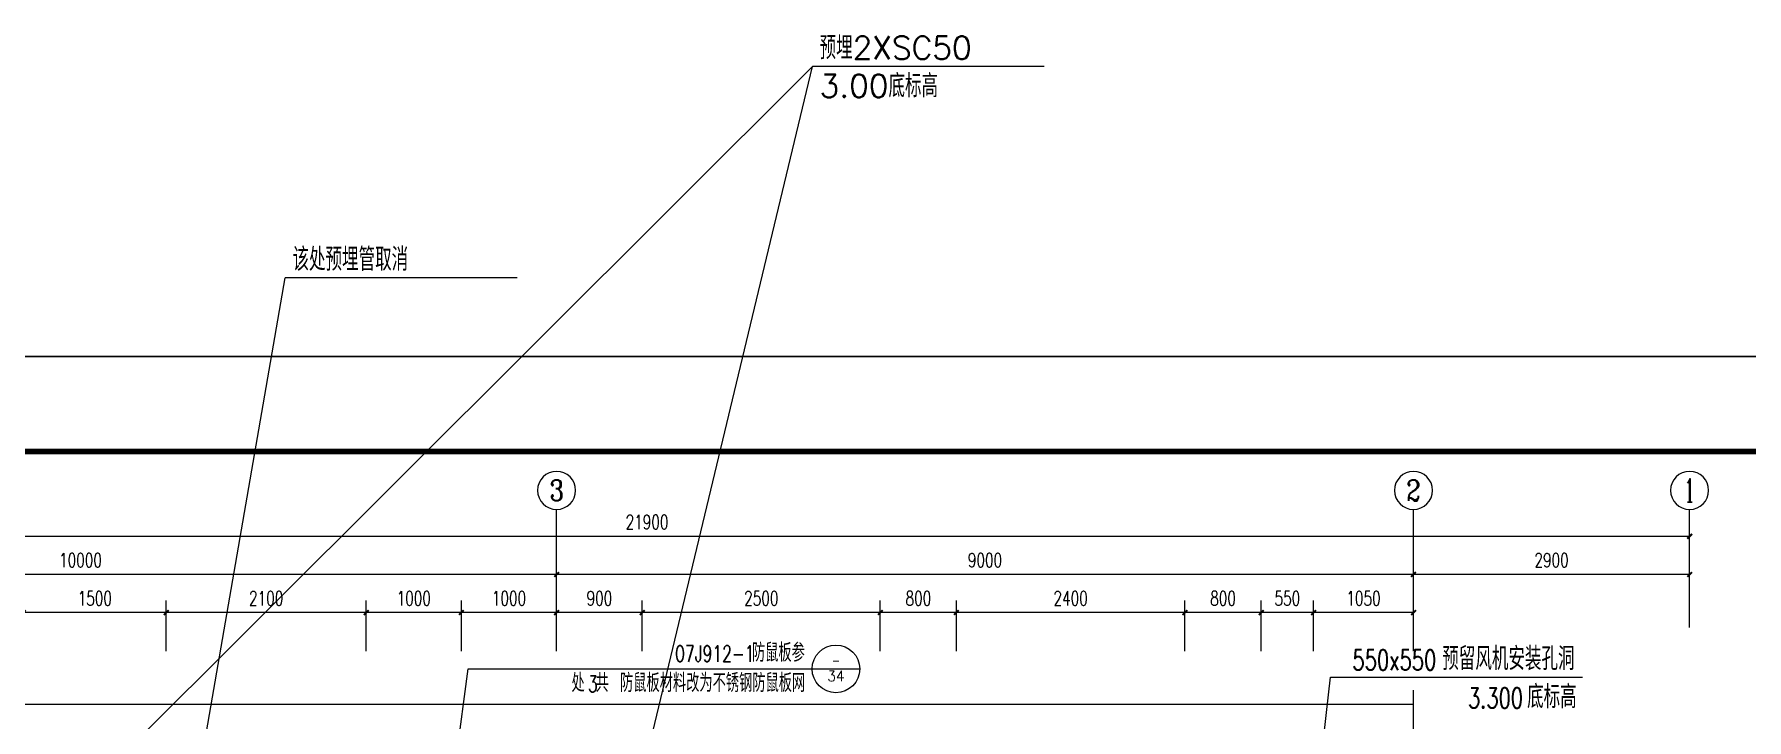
# Model space of a CAD drawing. Extents: x 45837 to 287007, y -98586 to 328021.
# Drawn here: x 246198 to 264184, y 320820 to 328021 of the extents above; entities that cross this region are included whole.
import ezdxf
from ezdxf.enums import TextEntityAlignment as Align

# ---------------------------------------------------------------- set-up
doc = ezdxf.new("R2010")
doc.units = 0
doc.header["$LTSCALE"] = 1000
doc.header["$MEASUREMENT"] = 0
for name, color, linetype in [('AXIS', 3, 'Continuous'), ('AXIS_TEXT', 7, 'Continuous'), ('DIM_LEAD', 3, 'Continuous'), ('DIM_SYMB', 3, 'Continuous'), ('DOTE', 1, 'Continuous'), ('HIDE_B', 7, 'Continuous'), ('PUB_TEXT', 7, 'Continuous'), ('QQ', 8, 'Continuous'), ('WALL', 9, 'Continuous'), ('图框', 7, 'Continuous')]:
    doc.layers.add(name, color=color, linetype=linetype)
doc.styles.add('_TCH_AXIS', font='COMPLEX', dxfattribs={"bigfont": 'GBCBIG'})
doc.styles.add('_TCH_DIM', font='SIMPLEX', dxfattribs={"bigfont": 'GBCBIG'})
doc.styles.add('COMPLEX', font='COMPLEX')
doc.styles.add('DIM_FONT', font='SIMPLEX', dxfattribs={"width": 0.7, "bigfont": 'GBCBIG'})
doc.styles.get("Standard").update_dxf_attribs({"font": 'gbenor.shx', "bigfont": 'gbcbig.shx'})
doc.dimstyles.new('DIMN50', dxfattribs={"dimscale": 0.5, "dimtxt": 300, "dimasz": 100, "dimexe": 250, "dimexo": 300, "dimgap": 150, "dimtad": 1, "dimdec": 0, "dimzin": 0, "dimdsep": 46, "dimtxsty": 'DIM_FONT', "dimblk": 'ARCHTICK', "dimcen": 0.09, "dimclrt": 7, "dimazin": 2, "dimtfac": 1, "dimtdec": 0, "dimtix": 1, "dimtmove": 2, "dimatfit": 3, "dimldrblk": 'ARCHTICK', "dimfxl": 0, "dimtolj": 1, "dimtzin": 0, "dimarcsym": 0})

# ---------------------------------------------------------------- blocks, each defined once
blk = doc.blocks.new('_ArchTick')
at = {"color": 0, "linetype": 'ByBlock', "const_width": 0.4}
blk.add_lwpolyline([(-0.5, -0.5), (0.5, 0.5)], dxfattribs=at)
blk = doc.blocks.new('*D34')
at = {"layer": 'AXIS', "color": 0, "lineweight": -2}
for p, q in [((178302, -12584), (178302, -12052)), ((179802, -12177), (178302, -12177)), ((179802, -12584), (179802, -12052))]:
    blk.add_line(p, q, dxfattribs=at)
at = {"layer": 'Defpoints', "color": 0}
for p in [(178302, -12177), (178302, -12734), (179802, -12734)]:
    blk.add_point(p, dxfattribs=at)
at = {"layer": 'AXIS', "color": 0, "lineweight": -2, "xscale": 50, "yscale": 50, "zscale": 50, "rotation": 180}
blk.add_blockref('_ArchTick', (178302, -12177), dxfattribs=at)
at = {"layer": 'AXIS', "color": 0, "lineweight": -2, "xscale": 50, "yscale": 50, "zscale": 50}
blk.add_blockref('_ArchTick', (179802, -12177), dxfattribs=at)
at = {"layer": 'AXIS', "color": 7, "insert": (179052, -12027), "char_height": 150, "attachment_point": 5, "style": 'DIM_FONT'}
blk.add_mtext('\\A1;1500', dxfattribs=at)
blk = doc.blocks.new('*D35')
at = {"layer": 'AXIS', "color": 0, "lineweight": -2}
for p, q in [((179802, -12584), (179802, -12052)), ((181902, -12177), (179802, -12177)), ((181902, -12584), (181902, -12052))]:
    blk.add_line(p, q, dxfattribs=at)
at = {"layer": 'Defpoints', "color": 0}
for p in [(179802, -12177), (179802, -12734), (181902, -12734)]:
    blk.add_point(p, dxfattribs=at)
at = {"layer": 'AXIS', "color": 0, "lineweight": -2, "xscale": 50, "yscale": 50, "zscale": 50, "rotation": 180}
blk.add_blockref('_ArchTick', (179802, -12177), dxfattribs=at)
at = {"layer": 'AXIS', "color": 0, "lineweight": -2, "xscale": 50, "yscale": 50, "zscale": 50}
blk.add_blockref('_ArchTick', (181902, -12177), dxfattribs=at)
at = {"layer": 'AXIS', "color": 7, "insert": (180852, -12027), "char_height": 150, "attachment_point": 5, "style": 'DIM_FONT'}
blk.add_mtext('\\A1;2100', dxfattribs=at)
blk = doc.blocks.new('*D36')
at = {"layer": 'AXIS', "color": 0, "lineweight": -2}
for p, q in [((181902, -12584), (181902, -12052)), ((182902, -12177), (181902, -12177)), ((182902, -12584), (182902, -12052))]:
    blk.add_line(p, q, dxfattribs=at)
at = {"layer": 'Defpoints', "color": 0}
for p in [(181902, -12177), (181902, -12734), (182902, -12734)]:
    blk.add_point(p, dxfattribs=at)
at = {"layer": 'AXIS', "color": 0, "lineweight": -2, "xscale": 50, "yscale": 50, "zscale": 50, "rotation": 180}
blk.add_blockref('_ArchTick', (181902, -12177), dxfattribs=at)
at = {"layer": 'AXIS', "color": 0, "lineweight": -2, "xscale": 50, "yscale": 50, "zscale": 50}
blk.add_blockref('_ArchTick', (182902, -12177), dxfattribs=at)
at = {"layer": 'AXIS', "color": 7, "insert": (182402, -12027), "char_height": 150, "attachment_point": 5, "style": 'DIM_FONT'}
blk.add_mtext('\\A1;1000', dxfattribs=at)
blk = doc.blocks.new('*D37')
at = {"layer": 'AXIS', "color": 0, "lineweight": -2}
for p, q in [((182902, -12584), (182902, -12052)), ((183902, -12177), (182902, -12177)), ((183902, -12584), (183902, -12052))]:
    blk.add_line(p, q, dxfattribs=at)
at = {"layer": 'Defpoints', "color": 0}
for p in [(182902, -12177), (182902, -12734), (183902, -12734)]:
    blk.add_point(p, dxfattribs=at)
at = {"layer": 'AXIS', "color": 0, "lineweight": -2, "xscale": 50, "yscale": 50, "zscale": 50, "rotation": 180}
blk.add_blockref('_ArchTick', (182902, -12177), dxfattribs=at)
at = {"layer": 'AXIS', "color": 0, "lineweight": -2, "xscale": 50, "yscale": 50, "zscale": 50}
blk.add_blockref('_ArchTick', (183902, -12177), dxfattribs=at)
at = {"layer": 'AXIS', "color": 7, "insert": (183402, -12027), "char_height": 150, "attachment_point": 5, "style": 'DIM_FONT'}
blk.add_mtext('\\A1;1000', dxfattribs=at)
blk = doc.blocks.new('*D38')
at = {"layer": 'AXIS', "color": 0, "lineweight": -2}
for p, q in [((183902, -12584), (183902, -12052)), ((184802, -12177), (183902, -12177)), ((184802, -12584), (184802, -12052))]:
    blk.add_line(p, q, dxfattribs=at)
at = {"layer": 'Defpoints', "color": 0}
for p in [(183902, -12177), (183902, -12734), (184802, -12734)]:
    blk.add_point(p, dxfattribs=at)
at = {"layer": 'AXIS', "color": 0, "lineweight": -2, "xscale": 50, "yscale": 50, "zscale": 50, "rotation": 180}
blk.add_blockref('_ArchTick', (183902, -12177), dxfattribs=at)
at = {"layer": 'AXIS', "color": 0, "lineweight": -2, "xscale": 50, "yscale": 50, "zscale": 50}
blk.add_blockref('_ArchTick', (184802, -12177), dxfattribs=at)
at = {"layer": 'AXIS', "color": 7, "insert": (184352, -12027), "char_height": 150, "attachment_point": 5, "style": 'DIM_FONT'}
blk.add_mtext('\\A1;900', dxfattribs=at)
blk = doc.blocks.new('*D39')
at = {"layer": 'AXIS', "color": 0, "lineweight": -2}
for p, q in [((184802, -12584), (184802, -12052)), ((187302, -12177), (184802, -12177)), ((187302, -12584), (187302, -12052))]:
    blk.add_line(p, q, dxfattribs=at)
at = {"layer": 'Defpoints', "color": 0}
for p in [(184802, -12177), (184802, -12734), (187302, -12734)]:
    blk.add_point(p, dxfattribs=at)
at = {"layer": 'AXIS', "color": 0, "lineweight": -2, "xscale": 50, "yscale": 50, "zscale": 50, "rotation": 180}
blk.add_blockref('_ArchTick', (184802, -12177), dxfattribs=at)
at = {"layer": 'AXIS', "color": 0, "lineweight": -2, "xscale": 50, "yscale": 50, "zscale": 50}
blk.add_blockref('_ArchTick', (187302, -12177), dxfattribs=at)
at = {"layer": 'AXIS', "color": 7, "insert": (186052, -12027), "char_height": 150, "attachment_point": 5, "style": 'DIM_FONT'}
blk.add_mtext('\\A1;2500', dxfattribs=at)
blk = doc.blocks.new('*D40')
at = {"layer": 'AXIS', "color": 0, "lineweight": -2}
for p, q in [((187302, -12584), (187302, -12052)), ((188101, -12177), (187302, -12177)), ((188101, -12584), (188101, -12052))]:
    blk.add_line(p, q, dxfattribs=at)
at = {"layer": 'Defpoints', "color": 0}
for p in [(187302, -12177), (187302, -12734), (188101, -12734)]:
    blk.add_point(p, dxfattribs=at)
at = {"layer": 'AXIS', "color": 0, "lineweight": -2, "xscale": 50, "yscale": 50, "zscale": 50, "rotation": 180}
blk.add_blockref('_ArchTick', (187302, -12177), dxfattribs=at)
at = {"layer": 'AXIS', "color": 0, "lineweight": -2, "xscale": 50, "yscale": 50, "zscale": 50}
blk.add_blockref('_ArchTick', (188101, -12177), dxfattribs=at)
at = {"layer": 'AXIS', "color": 7, "insert": (187702, -12027), "char_height": 150, "attachment_point": 5, "style": 'DIM_FONT'}
blk.add_mtext('\\A1;800', dxfattribs=at)
blk = doc.blocks.new('*D41')
at = {"layer": 'AXIS', "color": 0, "lineweight": -2}
for p, q in [((188101, -12584), (188101, -12052)), ((190501, -12177), (188101, -12177)), ((190501, -12584), (190501, -12052))]:
    blk.add_line(p, q, dxfattribs=at)
at = {"layer": 'Defpoints', "color": 0}
for p in [(188101, -12177), (188101, -12734), (190501, -12734)]:
    blk.add_point(p, dxfattribs=at)
at = {"layer": 'AXIS', "color": 0, "lineweight": -2, "xscale": 50, "yscale": 50, "zscale": 50, "rotation": 180}
blk.add_blockref('_ArchTick', (188101, -12177), dxfattribs=at)
at = {"layer": 'AXIS', "color": 0, "lineweight": -2, "xscale": 50, "yscale": 50, "zscale": 50}
blk.add_blockref('_ArchTick', (190501, -12177), dxfattribs=at)
at = {"layer": 'AXIS', "color": 7, "insert": (189301, -12027), "char_height": 150, "attachment_point": 5, "style": 'DIM_FONT'}
blk.add_mtext('\\A1;2400', dxfattribs=at)
blk = doc.blocks.new('*D42')
at = {"layer": 'AXIS', "color": 0, "lineweight": -2}
for p, q in [((190501, -12584), (190501, -12052)), ((191302, -12177), (190501, -12177)), ((191302, -12584), (191302, -12052))]:
    blk.add_line(p, q, dxfattribs=at)
at = {"layer": 'Defpoints', "color": 0}
for p in [(190501, -12177), (190501, -12734), (191302, -12734)]:
    blk.add_point(p, dxfattribs=at)
at = {"layer": 'AXIS', "color": 0, "lineweight": -2, "xscale": 50, "yscale": 50, "zscale": 50, "rotation": 180}
blk.add_blockref('_ArchTick', (190501, -12177), dxfattribs=at)
at = {"layer": 'AXIS', "color": 0, "lineweight": -2, "xscale": 50, "yscale": 50, "zscale": 50}
blk.add_blockref('_ArchTick', (191302, -12177), dxfattribs=at)
at = {"layer": 'AXIS', "color": 7, "insert": (190902, -12027), "char_height": 150, "attachment_point": 5, "style": 'DIM_FONT'}
blk.add_mtext('\\A1;800', dxfattribs=at)
blk = doc.blocks.new('*D43')
at = {"layer": 'AXIS', "color": 0, "lineweight": -2}
for p, q in [((191302, -12584), (191302, -12052)), ((191852, -12177), (191302, -12177)), ((191852, -12584), (191852, -12052))]:
    blk.add_line(p, q, dxfattribs=at)
at = {"layer": 'Defpoints', "color": 0}
for p in [(191302, -12177), (191302, -12734), (191852, -12734)]:
    blk.add_point(p, dxfattribs=at)
at = {"layer": 'AXIS', "color": 0, "lineweight": -2, "xscale": 50, "yscale": 50, "zscale": 50, "rotation": 180}
blk.add_blockref('_ArchTick', (191302, -12177), dxfattribs=at)
at = {"layer": 'AXIS', "color": 0, "lineweight": -2, "xscale": 50, "yscale": 50, "zscale": 50}
blk.add_blockref('_ArchTick', (191852, -12177), dxfattribs=at)
at = {"layer": 'AXIS', "color": 7, "insert": (191577, -12027), "char_height": 150, "attachment_point": 5, "style": 'DIM_FONT'}
blk.add_mtext('\\A1;550', dxfattribs=at)
blk = doc.blocks.new('*D44')
at = {"layer": 'AXIS', "color": 0, "lineweight": -2}
for p, q in [((191852, -12584), (191852, -12052)), ((192902, -12177), (191852, -12177)), ((192902, -12584), (192902, -12052))]:
    blk.add_line(p, q, dxfattribs=at)
at = {"layer": 'Defpoints', "color": 0}
for p in [(191852, -12177), (191852, -12734), (192902, -12734)]:
    blk.add_point(p, dxfattribs=at)
at = {"layer": 'AXIS', "color": 0, "lineweight": -2, "xscale": 50, "yscale": 50, "zscale": 50, "rotation": 180}
blk.add_blockref('_ArchTick', (191852, -12177), dxfattribs=at)
at = {"layer": 'AXIS', "color": 0, "lineweight": -2, "xscale": 50, "yscale": 50, "zscale": 50}
blk.add_blockref('_ArchTick', (192902, -12177), dxfattribs=at)
at = {"layer": 'AXIS', "color": 7, "insert": (192377, -12027), "char_height": 150, "attachment_point": 5, "style": 'DIM_FONT'}
blk.add_mtext('\\A1;1050', dxfattribs=at)
blk = doc.blocks.new('*D56')
at = {"layer": 'AXIS', "color": 0, "lineweight": -2}
for p, q in [((173902, -12184), (173902, -11652)), ((183902, -12184), (183902, -11652)), ((183902, -11777), (173902, -11777))]:
    blk.add_line(p, q, dxfattribs=at)
at = {"layer": 'Defpoints', "color": 0}
for p in [(173902, -11777), (173902, -12334), (183902, -12334)]:
    blk.add_point(p, dxfattribs=at)
at = {"layer": 'AXIS', "color": 0, "lineweight": -2, "xscale": 50, "yscale": 50, "zscale": 50, "rotation": 180}
blk.add_blockref('_ArchTick', (173902, -11777), dxfattribs=at)
at = {"layer": 'AXIS', "color": 0, "lineweight": -2, "xscale": 50, "yscale": 50, "zscale": 50}
blk.add_blockref('_ArchTick', (183902, -11777), dxfattribs=at)
at = {"layer": 'AXIS', "color": 7, "insert": (178902, -11627), "char_height": 150, "attachment_point": 5, "style": 'DIM_FONT'}
blk.add_mtext('\\A1;10000', dxfattribs=at)
blk = doc.blocks.new('*D57')
at = {"layer": 'AXIS', "color": 0, "lineweight": -2}
for p, q in [((183902, -12184), (183902, -11652)), ((192902, -12184), (192902, -11652)), ((192902, -11777), (183902, -11777))]:
    blk.add_line(p, q, dxfattribs=at)
at = {"layer": 'Defpoints', "color": 0}
for p in [(183902, -11777), (183902, -12334), (192902, -12334)]:
    blk.add_point(p, dxfattribs=at)
at = {"layer": 'AXIS', "color": 0, "lineweight": -2, "xscale": 50, "yscale": 50, "zscale": 50, "rotation": 180}
blk.add_blockref('_ArchTick', (183902, -11777), dxfattribs=at)
at = {"layer": 'AXIS', "color": 0, "lineweight": -2, "xscale": 50, "yscale": 50, "zscale": 50}
blk.add_blockref('_ArchTick', (192902, -11777), dxfattribs=at)
at = {"layer": 'AXIS', "color": 7, "insert": (188402, -11627), "char_height": 150, "attachment_point": 5, "style": 'DIM_FONT'}
blk.add_mtext('\\A1;9000', dxfattribs=at)
blk = doc.blocks.new('*D58')
at = {"layer": 'AXIS', "color": 0, "lineweight": -2}
for p, q in [((192902, -12184), (192902, -11652)), ((195802, -12184), (195802, -11652)), ((195802, -11777), (192902, -11777))]:
    blk.add_line(p, q, dxfattribs=at)
at = {"layer": 'Defpoints', "color": 0}
for p in [(192902, -11777), (192902, -12334), (195802, -12334)]:
    blk.add_point(p, dxfattribs=at)
at = {"layer": 'AXIS', "color": 0, "lineweight": -2, "xscale": 50, "yscale": 50, "zscale": 50, "rotation": 180}
blk.add_blockref('_ArchTick', (192902, -11777), dxfattribs=at)
at = {"layer": 'AXIS', "color": 0, "lineweight": -2, "xscale": 50, "yscale": 50, "zscale": 50}
blk.add_blockref('_ArchTick', (195802, -11777), dxfattribs=at)
at = {"layer": 'AXIS', "color": 7, "insert": (194352, -11627), "char_height": 150, "attachment_point": 5, "style": 'DIM_FONT'}
blk.add_mtext('\\A1;2900', dxfattribs=at)
blk = doc.blocks.new('*D59')
at = {"layer": 'AXIS', "color": 0, "lineweight": -2}
for p, q in [((173902, -12034), (173902, -11252)), ((195802, -12034), (195802, -11252)), ((195802, -11377), (173902, -11377))]:
    blk.add_line(p, q, dxfattribs=at)
at = {"layer": 'Defpoints', "color": 0}
for p in [(173902, -11377), (173902, -12184), (195802, -12184)]:
    blk.add_point(p, dxfattribs=at)
at = {"layer": 'AXIS', "color": 0, "lineweight": -2, "xscale": 50, "yscale": 50, "zscale": 50, "rotation": 180}
blk.add_blockref('_ArchTick', (173902, -11377), dxfattribs=at)
at = {"layer": 'AXIS', "color": 0, "lineweight": -2, "xscale": 50, "yscale": 50, "zscale": 50}
blk.add_blockref('_ArchTick', (195802, -11377), dxfattribs=at)
at = {"layer": 'AXIS', "color": 7, "insert": (184852, -11227), "char_height": 150, "attachment_point": 5, "style": 'DIM_FONT'}
blk.add_mtext('\\A1;21900', dxfattribs=at)
blk = doc.blocks.new('_AXISO')
blk.add_circle((0, 0), 0.5)
at = {"layer": 'AXIS_TEXT', "style": 'COMPLEX', "width": 1.041667}
blk.add_attdef('A', text='', height=0.56, dxfattribs=at).set_placement((-0.25, -0.28), (0.25, -0.28), align=Align.FIT)
blk = doc.blocks.new('334')
at = {"layer": 'AXIS'}
for p, q in [((183901.7, -12333.6), (183901.7, -11094)), ((192901.7, -12333.6), (192901.7, -11094)), ((195801.7, -12333.6), (195801.7, -11094))]:
    blk.add_line(p, q, dxfattribs=at)
at = {"layer": 'DIM_LEAD'}
for p, q in [((182411.8, -16991.1), (182973.3, -12768.8)), ((182973.3, -12768.8), (186586, -12768.8)), ((186586, -12768.8), (187086, -12768.8)), ((191601.7, -16579.4), (192030.1, -12856.8)), ((192030.1, -12856.8), (194675.5, -12856.8))]:
    blk.add_line(p, q, dxfattribs=at)
blk.add_circle((186836, -12768.8), 250, dxfattribs=at)
at = {"layer": 'DIM_SYMB'}
blk.add_lwpolyline([(192901.7, -17576.3), (192901.7, -15340.8), (193006.7, -15302.6), (192796.7, -15265.5), (192901.7, -15228.3), (192901.7, -12992.7)], dxfattribs=at)
at = {"layer": 'DOTE'}
for p, q in [((176362.6, -16643), (186589.3, -6440)), ((184128.2, -16705.4), (186589.3, -6440)), ((189024.1, -6440), (186589.3, -6440)), ((178958, -20721.7), (181053, -8662.4)), ((183487.8, -8662.4), (181053, -8662.4))]:
    blk.add_line(p, q, dxfattribs=at)
at = {"layer": 'HIDE_B', "flags": 128}
blk.add_lwpolyline([(203148.6, -37186.1), (203148.6, -37186.1), (203148.6, -37186.1), (203148.6, -10486.1), (203148.6, -10486.1), (203148.6, -10486.1), (165148.6, -10486.1), (165148.6, -10486.1), (165148.6, -10486.1), (165148.6, -10486.1), (165148.6, -10486.1), (165148.6, -10486.1), (165148.6, -37186.1), (165148.6, -37186.1), (203148.6, -37186.1)], close=True, dxfattribs=at)
at = {"layer": 'QQ'}
blk.add_line((192901.7, -13144), (173901.7, -13144), dxfattribs=at)
at = {"layer": 'WALL', "color": 0}
blk.add_line((206148.6, -9486.1), (164148.6, -9486.1), dxfattribs=at)
at = {"layer": '图框', "linetype": 'Continuous'}
for points in [[(164148.6, -9486.1), (206148.6, -9486.1)], [(206148.6, -9486.1), (164148.6, -9486.1)]]:
    blk.add_lwpolyline(points, dxfattribs=at)
at = {"layer": '图框', "linetype": 'Continuous', "const_width": 60}
blk.add_lwpolyline([(165148.6, -10486.1), (203148.6, -10486.1), (203148.6, -38186.1), (165148.6, -38186.1), (165148.6, -10486.1)], dxfattribs=at)
at = {"layer": 'AXIS'}
ref = blk.add_blockref('_AXISO', (183901.7, -10894), dxfattribs=dict(at, xscale=-400, yscale=400, zscale=400))
ref.add_attrib('A', '3', dxfattribs={"layer": 'AXIS_TEXT', "height": 219.2, "style": '_TCH_AXIS'}).set_placement((183828.6, -11003.6), (183974.7, -11003.6), align=Align.FIT)
ref = blk.add_blockref('_AXISO', (192901.7, -10894), dxfattribs=dict(at, xscale=-400, yscale=400, zscale=400))
ref.add_attrib('A', '2', dxfattribs={"layer": 'AXIS_TEXT', "height": 219.2, "style": '_TCH_AXIS'}).set_placement((192828.6, -11003.6), (192974.7, -11003.6), align=Align.FIT)
ref = blk.add_blockref('_AXISO', (195801.7, -10894), dxfattribs=dict(at, xscale=-400, yscale=400, zscale=400))
ref.add_attrib('A', '1', dxfattribs={"layer": 'AXIS_TEXT', "height": 249.8, "style": '_TCH_AXIS'}).set_placement((195748.1, -11018.9), (195855.2, -11018.9), align=Align.FIT)
at = {"layer": 'DOTE', "style": '_TCH_DIM'}
for s, p in [('预埋2XSC50', (186664.3, -6365)), ('3.00底标高', (186664.3, -6765)), ('该处预埋管取消', (181128, -8587.4))]:
    blk.add_text(s, height=241.13, dxfattribs=at).set_placement(p)
at = {"layer": 'PUB_TEXT', "style": '_TCH_DIM', "width": 0.705882}
for s, height, p in [('07J912-1', 170, (185147.2, -12693.9)), ('550x550', 212.5, (192260.5, -12781.8)), ('3', 170, (184231, -13011.7)), ('3.300', 212.5, (193473.9, -13181.8))]:
    blk.add_text(s, height=height, dxfattribs=at).set_placement(p)
at = {"layer": 'PUB_TEXT', "style": '_TCH_DIM'}
for s, height, p in [('防鼠板参', 192.91, (185953.7, -12693.9)), ('预留风机安装孔洞', 241.13, (193204.2, -12781.8)), ('处', 192.9, (184058.5, -13011.7)), ('共', 192.9, (184311, -13011.7)), ('防鼠板材料改为不锈钢防鼠板网', 192.908, (184568.6, -13011.7)), ('底标高', 241.13, (194095.1, -13181.8))]:
    blk.add_text(s, height=height, dxfattribs=at).set_placement(p)
at = {"layer": 'PUB_TEXT', "style": '_TCH_DIM', "width": 0.777778}
blk.add_text('-', height=130.5, dxfattribs=at).set_placement((186792.5, -12742.7), (186879.5, -12742.7), align=Align.FIT)
at = {"layer": 'PUB_TEXT', "style": '_TCH_DIM'}
blk.add_text('34', height=108.69, dxfattribs=at).set_placement((186745.4, -12899.2), (186926.6, -12899.2), align=Align.FIT)
at = {"layer": '图框', "width": 0.7}
for tag, p in [('变电所及发电机房平面图、立面图', (188340.2, -37686.1)), ('泵房平面图、立面图、1-1剖面图', (10864.5, -67386.1))]:
    blk.add_attdef(tag, text='', height=500, dxfattribs=at).set_placement(p, align=Align.MIDDLE_CENTER)
at = {"layer": 'AXIS'}
for p1, p2, distance, picture, middle in [((195801.7, -12183.6), (173901.7, -12183.6), -806.7, '*D59', (184851.7, -11226.8)), ((183901.7, -12333.6), (173901.7, -12333.6), -556.7, '*D56', (178901.7, -11626.8)), ((192901.7, -12333.6), (183901.7, -12333.6), -556.7, '*D57', (188401.7, -11626.8)), ((195801.7, -12333.6), (192901.7, -12333.6), -556.7, '*D58', (194351.7, -11626.8)), ((179802.1, -12733.6), (178302.1, -12733.6), -556.7, '*D34', (179052.1, -12026.8)), ((181901.7, -12733.6), (179802.1, -12733.6), -556.7, '*D35', (180851.9, -12026.8)), ((182901.5, -12733.6), (181901.7, -12733.6), -556.7, '*D36', (182401.6, -12026.8)), ((183901.7, -12733.6), (182901.5, -12733.6), -556.7, '*D37', (183401.6, -12026.8)), ((184801.6, -12733.6), (183901.7, -12733.6), -556.7, '*D38', (184351.6, -12026.8)), ((187301.6, -12733.6), (184801.6, -12733.6), -556.7, '*D39', (186051.6, -12026.8)), ((188101.5, -12733.6), (187301.6, -12733.6), -556.7, '*D40', (187701.5, -12026.8)), ((190501.5, -12733.6), (188101.5, -12733.6), -556.7, '*D41', (189301.5, -12026.8)), ((191301.7, -12733.6), (190501.5, -12733.6), -556.7, '*D42', (190901.6, -12026.8)), ((191851.7, -12733.6), (191301.7, -12733.6), -556.7, '*D43', (191576.7, -12026.8)), ((192901.7, -12733.6), (191851.7, -12733.6), -556.7, '*D44', (192376.7, -12026.8))]:
    dim = blk.add_aligned_dim(p1=p1, p2=p2, distance=distance, dimstyle='DIMN50', dxfattribs=at)
    dim.commit()
    dim.dimension.update_dxf_attribs({"geometry": picture, "text_midpoint": middle})

msp = doc.modelspace()

# ---------------------------------------------------------------- block references
msp.add_blockref('334', (67781.7, 334123.7))

doc.saveas('drawing.dxf')
